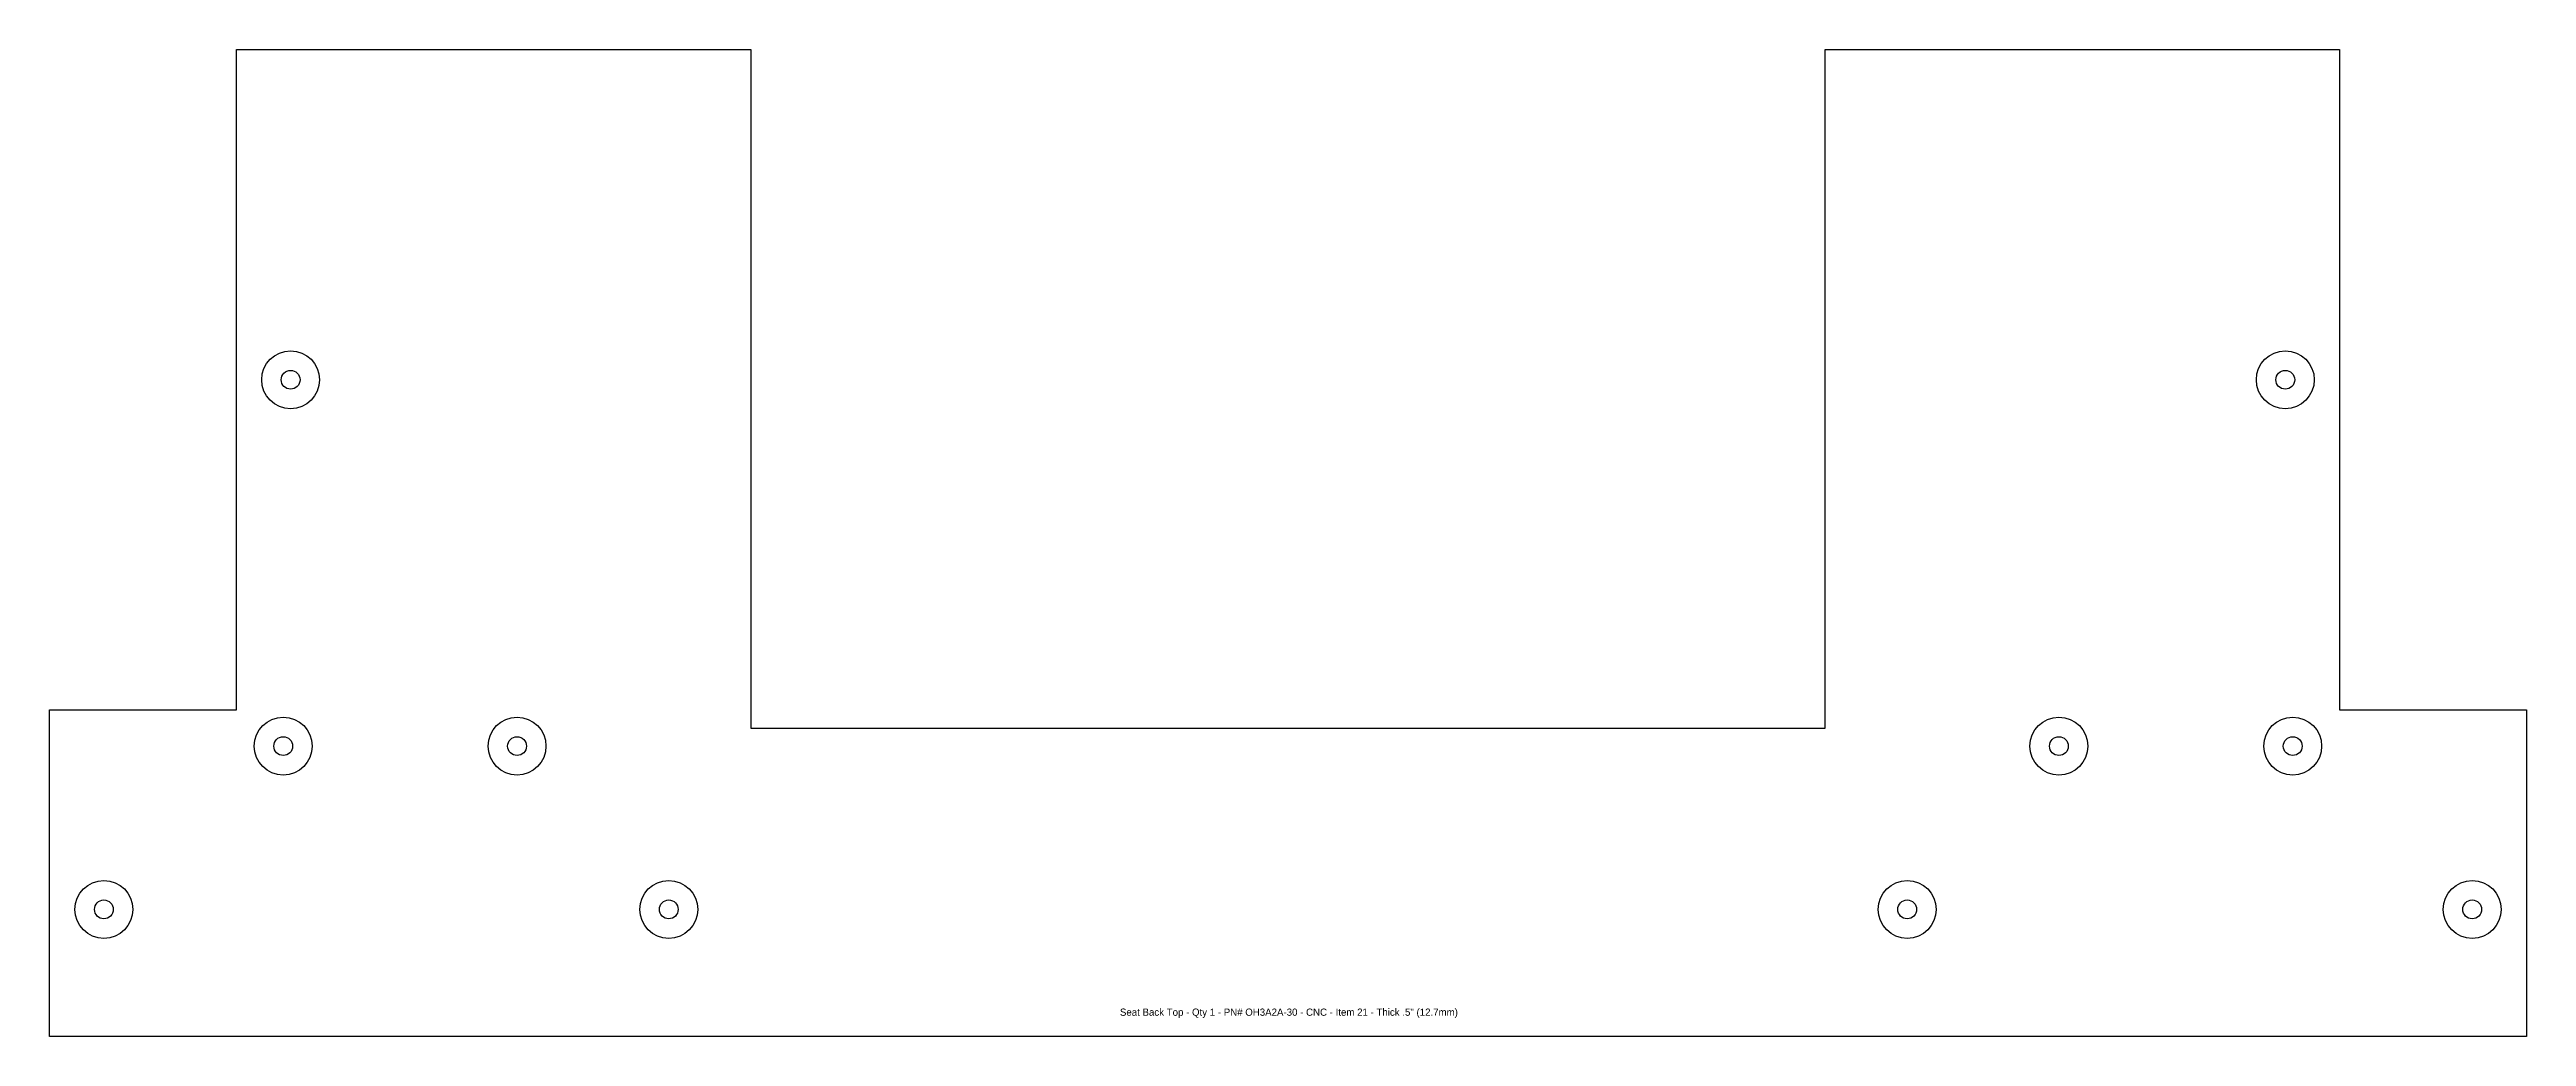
# Model space of a CAD drawing. Extents: x 1.1 to 18.2, y 1.3 to 8.1.
import ezdxf

# ---------------------------------------------------------------- set-up
doc = ezdxf.new("R2010")
doc.units = 0
doc.header["$MEASUREMENT"] = 0
doc.layers.get('0').update_dxf_attribs({"linetype": 'CONTINUOUS'})
doc.layers.add('Info', color=4, linetype='CONTINUOUS')
doc.styles.add('Annotative', font='txt')

msp = doc.modelspace()

# ---------------------------------------------------------------- linework, layer by layer
at = {"color": 7, "linetype": 'Continuous'}
msp.add_lwpolyline([(5.911, 8.132), (5.911, 3.445), (13.332, 3.445), (13.332, 8.132), (16.886, 8.132), (16.886, 3.57), (18.177, 3.57), (18.177, 1.314), (1.067, 1.314), (1.067, 3.57), (2.357, 3.57), (2.357, 8.132)], close=True, dxfattribs=at)
for centre in [(2.732, 5.851), (16.511, 5.851), (2.681, 3.32), (4.296, 3.32), (14.947, 3.32), (16.562, 3.32), (1.442, 2.192), (5.344, 2.192), (13.899, 2.192), (17.802, 2.192)]:
    msp.add_circle(centre, 0.2, dxfattribs=at)
for centre in [(2.732, 5.851), (16.511, 5.851), (2.681, 3.32), (4.296, 3.32), (14.947, 3.32), (16.562, 3.32), (1.442, 2.192), (5.344, 2.192), (13.899, 2.192), (17.802, 2.192)]:
    msp.add_circle(centre, 0.065)

# ---------------------------------------------------------------- texts
at = {"layer": 'Info', "insert": (9.628, 1.507), "char_height": 0.05, "attachment_point": 2, "style": 'Annotative'}
msp.add_mtext_dynamic_manual_height_columns('Seat Back Top - Qty 1 - PN# OH3A2A-30 - CNC - Item 21 - Thick .5" (12.7mm)', width=6.70432, gutter_width=0.625, heights=[0.0766], dxfattribs=at)

doc.saveas('drawing.dxf')
